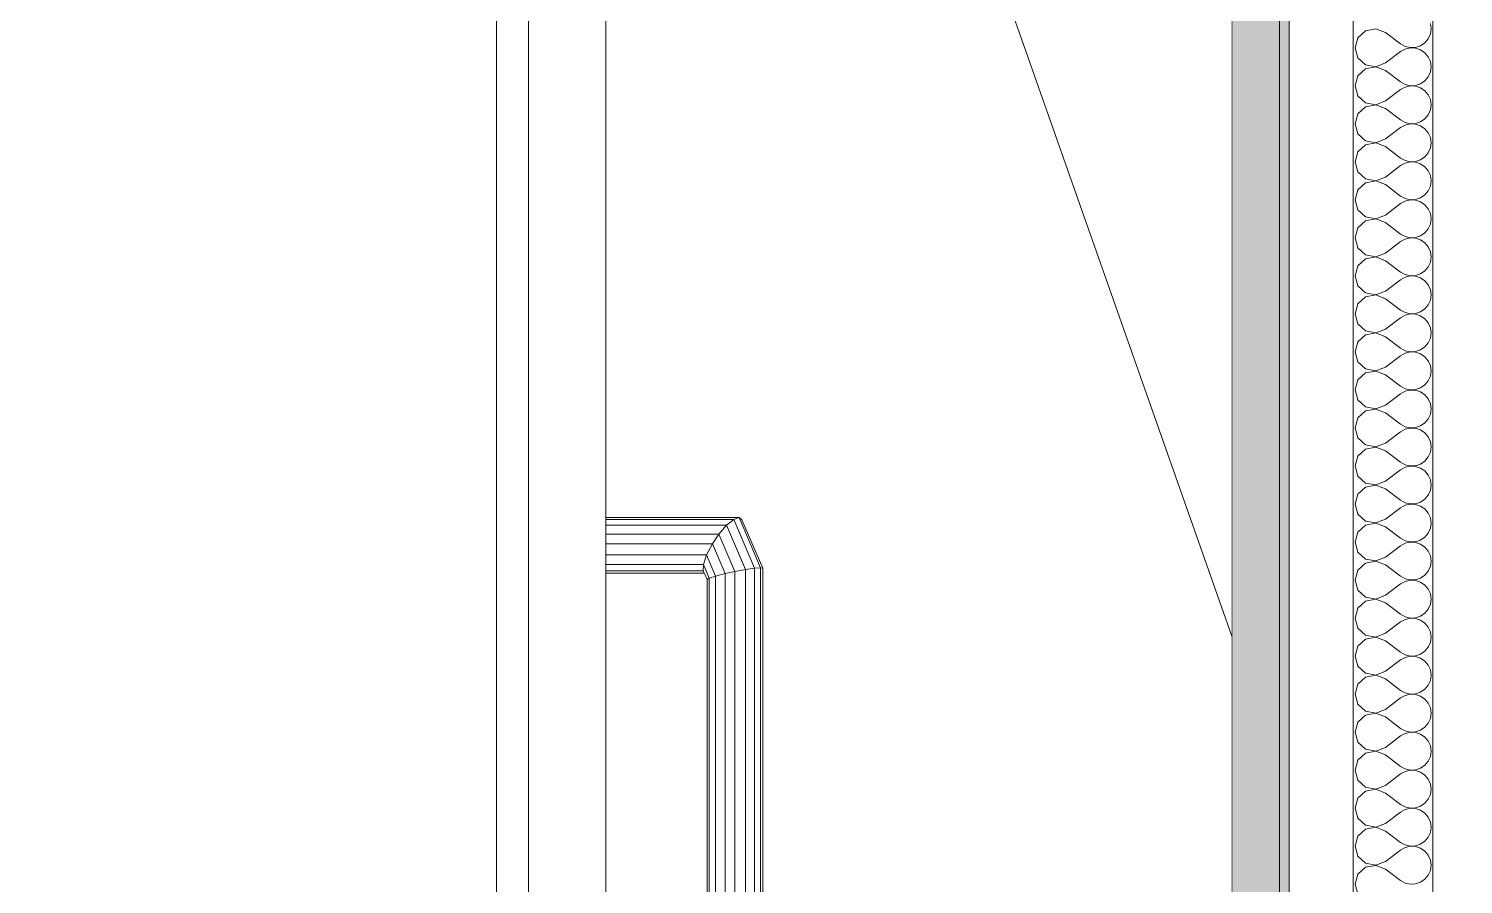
# Model space of a CAD drawing. Header units: millimetres. Extents: x -48147 to 1414029, y -496296 to 18123.
# Drawn here: x 1366645.5 to 1367135.2, y -477473 to -477180.9 of the extents above; entities that cross this region are included whole.
import ezdxf

# ---------------------------------------------------------------- set-up
doc = ezdxf.new("R2010")
doc.units = ezdxf.units.MM
doc.header["$MEASUREMENT"] = 0
doc.linetypes.add('Wipeout_Contour', pattern=[1000, 0, -1000])
doc.layers.add('New_A-25-M_Wall_Int', color=7, linetype='Continuous')
doc.layers.add('New_ArchiCAD Doors', color=7, linetype='Continuous')
for name, color, linetype, lineweight in [('New_A-25-M_Wall_Int_Pen_No__1', 7, 'Continuous', 13), ('New_ArchiCAD Doors_Pen_No__3', 7, 'Continuous', 18), ('New_ArchiCAD Doors_Pen_No__93', 8, 'Continuous', 13)]:
    doc.layers.add(name, color=color, linetype=linetype, lineweight=lineweight)
doc.layers.add('New_A-25-M_Wall_Int_Pen_No__107', color=7, linetype='Continuous', lineweight=15, true_color=0xa6a6a6)
doc.layers.add('New_ArchiCAD Doors_Pen_No__63', color=7, linetype='Continuous', lineweight=20, true_color=0x606060)

# ---------------------------------------------------------------- blocks, each defined once
blk = doc.blocks.new('*X159', base_point=(1372879, -490836.73))
at = {"layer": 'New_A-25-M_Wall_Int_Pen_No__107', "linetype": 'Continuous'}
for p, q in [((1367105.31, -477180.9), (1367101.82, -477181.56)), ((1367108.62, -477182.17), (1367105.31, -477180.9)), ((1367124.19, -477180.88), (1367123.95, -477179.1)), ((1367123.95, -477182.65), (1367124.19, -477180.88)), ((1367099.2, -477183.95), (1367098.23, -477187.37)), ((1367101.82, -477181.56), (1367099.2, -477183.95)), ((1367108.62, -477182.17), (1367113.81, -477186.07)), ((1367120.61, -477186.68), (1367122.08, -477185.67)), ((1367122.08, -477185.67), (1367123.23, -477184.29)), ((1367123.23, -477184.29), (1367123.95, -477182.65)), ((1367098.23, -477187.37), (1367099.2, -477190.78)), ((1367108.62, -477192.56), (1367113.81, -477188.66)), ((1367113.81, -477186.07), (1367115.38, -477186.93)), ((1367115.38, -477187.8), (1367113.81, -477188.66)), ((1367115.38, -477186.93), (1367117.12, -477187.34)), ((1367117.12, -477187.39), (1367115.38, -477187.8)), ((1367117.12, -477187.34), (1367118.91, -477187.25)), ((1367118.91, -477187.48), (1367117.12, -477187.39)), ((1367118.91, -477187.25), (1367120.61, -477186.68)), ((1367120.61, -477188.05), (1367118.91, -477187.48)), ((1367122.08, -477189.07), (1367120.61, -477188.05)), ((1367123.23, -477190.44), (1367122.08, -477189.07)), ((1367123.95, -477192.08), (1367123.23, -477190.44)), ((1367099.2, -477190.78), (1367101.82, -477193.17)), ((1367101.82, -477194.54), (1367099.2, -477196.94)), ((1367101.82, -477193.17), (1367105.31, -477193.83)), ((1367105.31, -477193.88), (1367101.82, -477194.54)), ((1367105.31, -477193.83), (1367108.62, -477192.56)), ((1367108.62, -477195.16), (1367105.31, -477193.88)), ((1367108.62, -477195.16), (1367113.81, -477199.05)), ((1367123.23, -477197.27), (1367123.95, -477195.63)), ((1367124.19, -477193.86), (1367123.95, -477192.08)), ((1367123.95, -477195.63), (1367124.19, -477193.86)), ((1367099.2, -477196.94), (1367098.23, -477200.35)), ((1367098.23, -477200.35), (1367099.2, -477203.76)), ((1367113.81, -477199.05), (1367115.38, -477199.92)), ((1367115.38, -477199.92), (1367117.12, -477200.32)), ((1367117.12, -477200.37), (1367115.38, -477200.78)), ((1367117.12, -477200.32), (1367118.91, -477200.23)), ((1367118.91, -477200.46), (1367117.12, -477200.37)), ((1367118.91, -477200.23), (1367120.61, -477199.66)), ((1367120.61, -477201.03), (1367118.91, -477200.46)), ((1367120.61, -477199.66), (1367122.08, -477198.65)), ((1367122.08, -477198.65), (1367123.23, -477197.27)), ((1367099.2, -477203.76), (1367101.82, -477206.15)), ((1367108.62, -477205.54), (1367113.81, -477201.65)), ((1367115.38, -477200.78), (1367113.81, -477201.65)), ((1367122.08, -477202.05), (1367120.61, -477201.03)), ((1367123.23, -477203.43), (1367122.08, -477202.05)), ((1367123.95, -477205.06), (1367123.23, -477203.43)), ((1367124.19, -477206.84), (1367123.95, -477205.06)), ((1367099.2, -477209.92), (1367098.23, -477213.33)), ((1367101.82, -477207.52), (1367099.2, -477209.92)), ((1367101.82, -477206.15), (1367105.31, -477206.81)), ((1367105.31, -477206.86), (1367101.82, -477207.52)), ((1367105.31, -477206.81), (1367108.62, -477205.54)), ((1367108.62, -477208.14), (1367105.31, -477206.86)), ((1367108.62, -477208.14), (1367113.81, -477212.03)), ((1367122.08, -477211.63), (1367123.23, -477210.25)), ((1367123.23, -477210.25), (1367123.95, -477208.61)), ((1367123.95, -477208.61), (1367124.19, -477206.84)), ((1367098.23, -477213.33), (1367099.2, -477216.74)), ((1367108.62, -477218.52), (1367113.81, -477214.63)), ((1367113.81, -477212.03), (1367115.38, -477212.9)), ((1367115.38, -477213.76), (1367113.81, -477214.63)), ((1367115.38, -477212.9), (1367117.12, -477213.3)), ((1367117.12, -477213.36), (1367115.38, -477213.76)), ((1367117.12, -477213.3), (1367118.91, -477213.22)), ((1367118.91, -477213.44), (1367117.12, -477213.36)), ((1367118.91, -477213.22), (1367120.61, -477212.64)), ((1367120.61, -477214.01), (1367118.91, -477213.44)), ((1367120.61, -477212.64), (1367122.08, -477211.63)), ((1367122.08, -477215.03), (1367120.61, -477214.01)), ((1367123.23, -477216.41), (1367122.08, -477215.03)), ((1367099.2, -477216.74), (1367101.82, -477219.13)), ((1367101.82, -477219.13), (1367105.31, -477219.79)), ((1367105.31, -477219.85), (1367101.82, -477220.51)), ((1367105.31, -477219.79), (1367108.62, -477218.52)), ((1367108.62, -477221.12), (1367105.31, -477219.85)), ((1367123.95, -477218.05), (1367123.23, -477216.41)), ((1367124.19, -477219.82), (1367123.95, -477218.05)), ((1367123.95, -477221.59), (1367124.19, -477219.82)), ((1367099.2, -477222.9), (1367098.23, -477226.31)), ((1367101.82, -477220.51), (1367099.2, -477222.9)), ((1367108.62, -477221.12), (1367113.81, -477225.01)), ((1367113.81, -477225.01), (1367115.38, -477225.88)), ((1367120.61, -477225.63), (1367122.08, -477224.61)), ((1367122.08, -477224.61), (1367123.23, -477223.23)), ((1367123.23, -477223.23), (1367123.95, -477221.59)), ((1367098.23, -477226.31), (1367099.2, -477229.72)), ((1367099.2, -477229.72), (1367101.82, -477232.12)), ((1367108.62, -477231.5), (1367113.81, -477227.61)), ((1367115.38, -477226.74), (1367113.81, -477227.61)), ((1367115.38, -477225.88), (1367117.12, -477226.28)), ((1367117.12, -477226.34), (1367115.38, -477226.74)), ((1367117.12, -477226.28), (1367118.91, -477226.2)), ((1367118.91, -477226.42), (1367117.12, -477226.34)), ((1367118.91, -477226.2), (1367120.61, -477225.63)), ((1367120.61, -477227), (1367118.91, -477226.42)), ((1367122.08, -477228.01), (1367120.61, -477227)), ((1367123.23, -477229.39), (1367122.08, -477228.01)), ((1367123.95, -477231.03), (1367123.23, -477229.39)), ((1367101.82, -477233.49), (1367099.2, -477235.88)), ((1367101.82, -477232.12), (1367105.31, -477232.78)), ((1367105.31, -477232.83), (1367101.82, -477233.49)), ((1367105.31, -477232.78), (1367108.62, -477231.5)), ((1367108.62, -477234.1), (1367105.31, -477232.83)), ((1367108.62, -477234.1), (1367113.81, -477237.99)), ((1367123.23, -477236.21), (1367123.95, -477234.58)), ((1367124.19, -477232.8), (1367123.95, -477231.03)), ((1367123.95, -477234.58), (1367124.19, -477232.8)), ((1367099.2, -477235.88), (1367098.23, -477239.29)), ((1367098.23, -477239.29), (1367099.2, -477242.7)), ((1367113.81, -477237.99), (1367115.38, -477238.86)), ((1367115.38, -477238.86), (1367117.12, -477239.27)), ((1367117.12, -477239.32), (1367115.38, -477239.72)), ((1367117.12, -477239.27), (1367118.91, -477239.18)), ((1367118.91, -477239.41), (1367117.12, -477239.32)), ((1367118.91, -477239.18), (1367120.61, -477238.61)), ((1367120.61, -477239.98), (1367118.91, -477239.41)), ((1367120.61, -477238.61), (1367122.08, -477237.59)), ((1367122.08, -477237.59), (1367123.23, -477236.21)), ((1367099.2, -477242.7), (1367101.82, -477245.1)), ((1367105.31, -477245.76), (1367108.62, -477244.48)), ((1367108.62, -477244.48), (1367113.81, -477240.59)), ((1367115.38, -477239.72), (1367113.81, -477240.59)), ((1367122.08, -477240.99), (1367120.61, -477239.98)), ((1367123.23, -477242.37), (1367122.08, -477240.99)), ((1367123.95, -477244.01), (1367123.23, -477242.37)), ((1367124.19, -477245.78), (1367123.95, -477244.01)), ((1367099.2, -477248.86), (1367098.23, -477252.27)), ((1367101.82, -477246.47), (1367099.2, -477248.86)), ((1367101.82, -477245.1), (1367105.31, -477245.76)), ((1367105.31, -477245.81), (1367101.82, -477246.47)), ((1367108.62, -477247.08), (1367105.31, -477245.81)), ((1367108.62, -477247.08), (1367113.81, -477250.98)), ((1367122.08, -477250.57), (1367123.23, -477249.2)), ((1367123.23, -477249.2), (1367123.95, -477247.56)), ((1367123.95, -477247.56), (1367124.19, -477245.78)), ((1367098.23, -477252.27), (1367099.2, -477255.69)), ((1367108.62, -477257.47), (1367113.81, -477253.57)), ((1367113.81, -477250.98), (1367115.38, -477251.84)), ((1367115.38, -477252.71), (1367113.81, -477253.57)), ((1367115.38, -477251.84), (1367117.12, -477252.25)), ((1367117.12, -477252.3), (1367115.38, -477252.71)), ((1367117.12, -477252.25), (1367118.91, -477252.16)), ((1367118.91, -477252.39), (1367117.12, -477252.3)), ((1367118.91, -477252.16), (1367120.61, -477251.59)), ((1367120.61, -477252.96), (1367118.91, -477252.39)), ((1367120.61, -477251.59), (1367122.08, -477250.57)), ((1367122.08, -477253.97), (1367120.61, -477252.96)), ((1367123.23, -477255.35), (1367122.08, -477253.97)), ((1367099.2, -477255.69), (1367101.82, -477258.08)), ((1367101.82, -477258.08), (1367105.31, -477258.74)), ((1367105.31, -477258.79), (1367101.82, -477259.45)), ((1367105.31, -477258.74), (1367108.62, -477257.47)), ((1367108.62, -477260.06), (1367105.31, -477258.79)), ((1367123.95, -477256.99), (1367123.23, -477255.35)), ((1367124.19, -477258.76), (1367123.95, -477256.99)), ((1367123.95, -477260.54), (1367124.19, -477258.76)), ((1367099.2, -477261.84), (1367098.23, -477265.26)), ((1367101.82, -477259.45), (1367099.2, -477261.84)), ((1367108.62, -477260.06), (1367113.81, -477263.96)), ((1367113.81, -477263.96), (1367115.38, -477264.82)), ((1367120.61, -477264.57), (1367122.08, -477263.56)), ((1367122.08, -477263.56), (1367123.23, -477262.18)), ((1367123.23, -477262.18), (1367123.95, -477260.54)), ((1367098.23, -477265.26), (1367099.2, -477268.67)), ((1367099.2, -477268.67), (1367101.82, -477271.06)), ((1367108.62, -477270.45), (1367113.81, -477266.55)), ((1367115.38, -477265.69), (1367113.81, -477266.55)), ((1367115.38, -477264.82), (1367117.12, -477265.23)), ((1367117.12, -477265.28), (1367115.38, -477265.69)), ((1367117.12, -477265.23), (1367118.91, -477265.14)), ((1367118.91, -477265.37), (1367117.12, -477265.28)), ((1367118.91, -477265.14), (1367120.61, -477264.57)), ((1367120.61, -477265.94), (1367118.91, -477265.37)), ((1367122.08, -477266.95), (1367120.61, -477265.94)), ((1367123.23, -477268.33), (1367122.08, -477266.95)), ((1367123.95, -477269.97), (1367123.23, -477268.33)), ((1367101.82, -477272.43), (1367099.2, -477274.82)), ((1367101.82, -477271.06), (1367105.31, -477271.72)), ((1367105.31, -477271.77), (1367101.82, -477272.43)), ((1367105.31, -477271.72), (1367108.62, -477270.45)), ((1367108.62, -477273.04), (1367105.31, -477271.77)), ((1367108.62, -477273.04), (1367113.81, -477276.94)), ((1367123.23, -477275.16), (1367123.95, -477273.52)), ((1367124.19, -477271.75), (1367123.95, -477269.97)), ((1367123.95, -477273.52), (1367124.19, -477271.75)), ((1367099.2, -477274.82), (1367098.23, -477278.24)), ((1367098.23, -477278.24), (1367099.2, -477281.65)), ((1367113.81, -477276.94), (1367115.38, -477277.81)), ((1367115.38, -477278.67), (1367113.81, -477279.54)), ((1367115.38, -477277.81), (1367117.12, -477278.21)), ((1367117.12, -477278.26), (1367115.38, -477278.67)), ((1367117.12, -477278.21), (1367118.91, -477278.12)), ((1367118.91, -477278.35), (1367117.12, -477278.26)), ((1367118.91, -477278.12), (1367120.61, -477277.55)), ((1367120.61, -477278.92), (1367118.91, -477278.35)), ((1367120.61, -477277.55), (1367122.08, -477276.54)), ((1367122.08, -477276.54), (1367123.23, -477275.16)), ((1367099.2, -477281.65), (1367101.82, -477284.04)), ((1367105.31, -477284.7), (1367108.62, -477283.43)), ((1367108.62, -477283.43), (1367113.81, -477279.54)), ((1367122.08, -477279.94), (1367120.61, -477278.92)), ((1367123.23, -477281.32), (1367122.08, -477279.94)), ((1367123.95, -477282.95), (1367123.23, -477281.32)), ((1367124.19, -477284.73), (1367123.95, -477282.95)), ((1367099.2, -477287.81), (1367098.23, -477291.22)), ((1367101.82, -477285.41), (1367099.2, -477287.81)), ((1367101.82, -477284.04), (1367105.31, -477284.7)), ((1367105.31, -477284.75), (1367101.82, -477285.41)), ((1367108.62, -477286.03), (1367105.31, -477284.75)), ((1367108.62, -477286.03), (1367113.81, -477289.92)), ((1367122.08, -477289.52), (1367123.23, -477288.14)), ((1367123.23, -477288.14), (1367123.95, -477286.5)), ((1367123.95, -477286.5), (1367124.19, -477284.73)), ((1367098.23, -477291.22), (1367099.2, -477294.63)), ((1367108.62, -477296.41), (1367113.81, -477292.52)), ((1367113.81, -477289.92), (1367115.38, -477290.79)), ((1367115.38, -477291.65), (1367113.81, -477292.52)), ((1367115.38, -477290.79), (1367117.12, -477291.19)), ((1367117.12, -477291.24), (1367115.38, -477291.65)), ((1367117.12, -477291.19), (1367118.91, -477291.11)), ((1367118.91, -477291.33), (1367117.12, -477291.24)), ((1367118.91, -477291.11), (1367120.61, -477290.53)), ((1367120.61, -477291.9), (1367118.91, -477291.33)), ((1367120.61, -477290.53), (1367122.08, -477289.52)), ((1367122.08, -477292.92), (1367120.61, -477291.9)), ((1367123.23, -477294.3), (1367122.08, -477292.92)), ((1367099.2, -477294.63), (1367101.82, -477297.02)), ((1367101.82, -477298.39), (1367099.2, -477300.79)), ((1367101.82, -477297.02), (1367105.31, -477297.68)), ((1367105.31, -477297.74), (1367101.82, -477298.39)), ((1367105.31, -477297.68), (1367108.62, -477296.41)), ((1367108.62, -477299.01), (1367105.31, -477297.74)), ((1367123.95, -477295.94), (1367123.23, -477294.3)), ((1367124.19, -477297.71), (1367123.95, -477295.94)), ((1367123.95, -477299.48), (1367124.19, -477297.71)), ((1367099.2, -477300.79), (1367098.23, -477304.2)), ((1367108.62, -477299.01), (1367113.81, -477302.9)), ((1367113.81, -477302.9), (1367115.38, -477303.77)), ((1367120.61, -477303.51), (1367122.08, -477302.5)), ((1367122.08, -477302.5), (1367123.23, -477301.12)), ((1367123.23, -477301.12), (1367123.95, -477299.48)), ((1367098.23, -477304.2), (1367099.2, -477307.61)), ((1367099.2, -477307.61), (1367101.82, -477310.01)), ((1367108.62, -477309.39), (1367113.81, -477305.5)), ((1367115.38, -477304.63), (1367113.81, -477305.5)), ((1367115.38, -477303.77), (1367117.12, -477304.17)), ((1367117.12, -477304.23), (1367115.38, -477304.63)), ((1367117.12, -477304.17), (1367118.91, -477304.09)), ((1367118.91, -477304.31), (1367117.12, -477304.23)), ((1367118.91, -477304.09), (1367120.61, -477303.51)), ((1367120.61, -477304.89), (1367118.91, -477304.31)), ((1367122.08, -477305.9), (1367120.61, -477304.89)), ((1367123.23, -477307.28), (1367122.08, -477305.9)), ((1367123.95, -477308.92), (1367123.23, -477307.28)), ((1367101.82, -477311.38), (1367099.2, -477313.77)), ((1367101.82, -477310.01), (1367105.31, -477310.66)), ((1367105.31, -477310.72), (1367101.82, -477311.38)), ((1367105.31, -477310.66), (1367108.62, -477309.39)), ((1367108.62, -477311.99), (1367105.31, -477310.72)), ((1367108.62, -477311.99), (1367113.81, -477315.88)), ((1367123.23, -477314.1), (1367123.95, -477312.46)), ((1367124.19, -477310.69), (1367123.95, -477308.92)), ((1367123.95, -477312.46), (1367124.19, -477310.69)), ((1367099.2, -477313.77), (1367098.23, -477317.18)), ((1367098.23, -477317.18), (1367099.2, -477320.59)), ((1367113.81, -477315.88), (1367115.38, -477316.75)), ((1367115.38, -477317.61), (1367113.81, -477318.48)), ((1367115.38, -477316.75), (1367117.12, -477317.16)), ((1367117.12, -477317.21), (1367115.38, -477317.61)), ((1367117.12, -477317.16), (1367118.91, -477317.07)), ((1367118.91, -477317.29), (1367117.12, -477317.21)), ((1367118.91, -477317.07), (1367120.61, -477316.5)), ((1367120.61, -477317.87), (1367118.91, -477317.29)), ((1367120.61, -477316.5), (1367122.08, -477315.48)), ((1367122.08, -477318.88), (1367120.61, -477317.87)), ((1367122.08, -477315.48), (1367123.23, -477314.1)), ((1367099.2, -477320.59), (1367101.82, -477322.99)), ((1367105.31, -477323.65), (1367108.62, -477322.37)), ((1367108.62, -477322.37), (1367113.81, -477318.48)), ((1367123.23, -477320.26), (1367122.08, -477318.88)), ((1367123.95, -477321.9), (1367123.23, -477320.26)), ((1367124.19, -477323.67), (1367123.95, -477321.9)), ((1367099.2, -477326.75), (1367098.23, -477330.16)), ((1367101.82, -477324.36), (1367099.2, -477326.75)), ((1367101.82, -477322.99), (1367105.31, -477323.65)), ((1367105.31, -477323.7), (1367101.82, -477324.36)), ((1367108.62, -477324.97), (1367105.31, -477323.7)), ((1367108.62, -477324.97), (1367113.81, -477328.86)), ((1367122.08, -477328.46), (1367123.23, -477327.08)), ((1367123.23, -477327.08), (1367123.95, -477325.45)), ((1367123.95, -477325.45), (1367124.19, -477323.67)), ((1367098.23, -477330.16), (1367099.2, -477333.58)), ((1367108.62, -477335.36), (1367113.81, -477331.46)), ((1367113.81, -477328.86), (1367115.38, -477329.73)), ((1367115.38, -477330.59), (1367113.81, -477331.46)), ((1367115.38, -477329.73), (1367117.12, -477330.14)), ((1367117.12, -477330.19), (1367115.38, -477330.59)), ((1367117.12, -477330.14), (1367118.91, -477330.05)), ((1367118.91, -477330.28), (1367117.12, -477330.19)), ((1367118.91, -477330.05), (1367120.61, -477329.48)), ((1367120.61, -477330.85), (1367118.91, -477330.28)), ((1367120.61, -477329.48), (1367122.08, -477328.46)), ((1367122.08, -477331.86), (1367120.61, -477330.85)), ((1367123.23, -477333.24), (1367122.08, -477331.86)), ((1367099.2, -477333.58), (1367101.82, -477335.97)), ((1367101.82, -477337.34), (1367099.2, -477339.73)), ((1367101.82, -477335.97), (1367105.31, -477336.63)), ((1367105.31, -477336.68), (1367101.82, -477337.34)), ((1367105.31, -477336.63), (1367108.62, -477335.36)), ((1367108.62, -477337.95), (1367105.31, -477336.68)), ((1367123.95, -477334.88), (1367123.23, -477333.24)), ((1367124.19, -477336.65), (1367123.95, -477334.88)), ((1367123.95, -477338.43), (1367124.19, -477336.65)), ((1367099.2, -477339.73), (1367098.23, -477343.14)), ((1367108.62, -477337.95), (1367113.81, -477341.85)), ((1367113.81, -477341.85), (1367115.38, -477342.71)), ((1367118.91, -477343.03), (1367120.61, -477342.46)), ((1367120.61, -477342.46), (1367122.08, -477341.45)), ((1367122.08, -477341.45), (1367123.23, -477340.07)), ((1367123.23, -477340.07), (1367123.95, -477338.43)), ((1367098.23, -477343.14), (1367099.2, -477346.56)), ((1367099.2, -477346.56), (1367101.82, -477348.95)), ((1367108.62, -477348.34), (1367113.81, -477344.44)), ((1367115.38, -477343.58), (1367113.81, -477344.44)), ((1367115.38, -477342.71), (1367117.12, -477343.12)), ((1367117.12, -477343.17), (1367115.38, -477343.58)), ((1367117.12, -477343.12), (1367118.91, -477343.03)), ((1367118.91, -477343.26), (1367117.12, -477343.17)), ((1367120.61, -477343.83), (1367118.91, -477343.26)), ((1367122.08, -477344.84), (1367120.61, -477343.83)), ((1367123.23, -477346.22), (1367122.08, -477344.84)), ((1367123.95, -477347.86), (1367123.23, -477346.22)), ((1367101.82, -477350.32), (1367099.2, -477352.71)), ((1367101.82, -477348.95), (1367105.31, -477349.61)), ((1367105.31, -477349.66), (1367101.82, -477350.32)), ((1367105.31, -477349.61), (1367108.62, -477348.34)), ((1367108.62, -477350.93), (1367105.31, -477349.66)), ((1367108.62, -477350.93), (1367113.81, -477354.83)), ((1367123.23, -477353.05), (1367123.95, -477351.41)), ((1367124.19, -477349.64), (1367123.95, -477347.86)), ((1367123.95, -477351.41), (1367124.19, -477349.64)), ((1367099.2, -477352.71), (1367098.23, -477356.13)), ((1367098.23, -477356.13), (1367099.2, -477359.54)), ((1367113.81, -477354.83), (1367115.38, -477355.69)), ((1367115.38, -477356.56), (1367113.81, -477357.42)), ((1367115.38, -477355.69), (1367117.12, -477356.1)), ((1367117.12, -477356.15), (1367115.38, -477356.56)), ((1367117.12, -477356.1), (1367118.91, -477356.01)), ((1367118.91, -477356.24), (1367117.12, -477356.15)), ((1367118.91, -477356.01), (1367120.61, -477355.44)), ((1367120.61, -477356.81), (1367118.91, -477356.24)), ((1367120.61, -477355.44), (1367122.08, -477354.43)), ((1367122.08, -477357.83), (1367120.61, -477356.81)), ((1367122.08, -477354.43), (1367123.23, -477353.05)), ((1367099.2, -477359.54), (1367101.82, -477361.93)), ((1367101.82, -477361.93), (1367105.31, -477362.59)), ((1367105.31, -477362.59), (1367108.62, -477361.32)), ((1367108.62, -477361.32), (1367113.81, -477357.42)), ((1367123.23, -477359.2), (1367122.08, -477357.83)), ((1367123.95, -477360.84), (1367123.23, -477359.2)), ((1367124.19, -477362.62), (1367123.95, -477360.84)), ((1367099.2, -477365.7), (1367098.23, -477369.11)), ((1367101.82, -477363.3), (1367099.2, -477365.7)), ((1367105.31, -477362.64), (1367101.82, -477363.3)), ((1367108.62, -477363.91), (1367105.31, -477362.64)), ((1367108.62, -477363.91), (1367113.81, -477367.81)), ((1367122.08, -477367.41), (1367123.23, -477366.03)), ((1367123.23, -477366.03), (1367123.95, -477364.39)), ((1367123.95, -477364.39), (1367124.19, -477362.62)), ((1367098.23, -477369.11), (1367099.2, -477372.52)), ((1367108.62, -477374.3), (1367113.81, -477370.41)), ((1367113.81, -477367.81), (1367115.38, -477368.68)), ((1367115.38, -477369.54), (1367113.81, -477370.41)), ((1367115.38, -477368.68), (1367117.12, -477369.08)), ((1367117.12, -477369.13), (1367115.38, -477369.54)), ((1367117.12, -477369.08), (1367118.91, -477368.99)), ((1367118.91, -477369.22), (1367117.12, -477369.13)), ((1367118.91, -477368.99), (1367120.61, -477368.42)), ((1367120.61, -477369.79), (1367118.91, -477369.22)), ((1367120.61, -477368.42), (1367122.08, -477367.41)), ((1367122.08, -477370.81), (1367120.61, -477369.79)), ((1367123.23, -477372.19), (1367122.08, -477370.81)), ((1367099.2, -477372.52), (1367101.82, -477374.91)), ((1367101.82, -477376.28), (1367099.2, -477378.68)), ((1367101.82, -477374.91), (1367105.31, -477375.57)), ((1367105.31, -477375.62), (1367101.82, -477376.28)), ((1367105.31, -477375.57), (1367108.62, -477374.3)), ((1367108.62, -477376.9), (1367105.31, -477375.62)), ((1367123.95, -477373.82), (1367123.23, -477372.19)), ((1367124.19, -477375.6), (1367123.95, -477373.82)), ((1367123.95, -477377.37), (1367124.19, -477375.6)), ((1367099.2, -477378.68), (1367098.23, -477382.09)), ((1367108.62, -477376.9), (1367113.81, -477380.79)), ((1367113.81, -477380.79), (1367115.38, -477381.66)), ((1367115.38, -477381.66), (1367117.12, -477382.06)), ((1367118.91, -477381.98), (1367120.61, -477381.4)), ((1367120.61, -477381.4), (1367122.08, -477380.39)), ((1367122.08, -477380.39), (1367123.23, -477379.01)), ((1367123.23, -477379.01), (1367123.95, -477377.37)), ((1367098.23, -477382.09), (1367099.2, -477385.5)), ((1367099.2, -477385.5), (1367101.82, -477387.89)), ((1367108.62, -477387.28), (1367113.81, -477383.39)), ((1367115.38, -477382.52), (1367113.81, -477383.39)), ((1367117.12, -477382.12), (1367115.38, -477382.52)), ((1367117.12, -477382.06), (1367118.91, -477381.98)), ((1367118.91, -477382.2), (1367117.12, -477382.12)), ((1367120.61, -477382.77), (1367118.91, -477382.2)), ((1367122.08, -477383.79), (1367120.61, -477382.77)), ((1367123.23, -477385.17), (1367122.08, -477383.79)), ((1367123.95, -477386.81), (1367123.23, -477385.17)), ((1367101.82, -477389.27), (1367099.2, -477391.66)), ((1367101.82, -477387.89), (1367105.31, -477388.55)), ((1367105.31, -477388.61), (1367101.82, -477389.27)), ((1367105.31, -477388.55), (1367108.62, -477387.28)), ((1367108.62, -477389.88), (1367105.31, -477388.61)), ((1367108.62, -477389.88), (1367113.81, -477393.77)), ((1367123.23, -477391.99), (1367123.95, -477390.35)), ((1367124.19, -477388.58), (1367123.95, -477386.81)), ((1367123.95, -477390.35), (1367124.19, -477388.58)), ((1367099.2, -477391.66), (1367098.23, -477395.07)), ((1367098.23, -477395.07), (1367099.2, -477398.48)), ((1367108.62, -477400.26), (1367113.81, -477396.37)), ((1367113.81, -477393.77), (1367115.38, -477394.64)), ((1367115.38, -477395.5), (1367113.81, -477396.37)), ((1367115.38, -477394.64), (1367117.12, -477395.04)), ((1367117.12, -477395.1), (1367115.38, -477395.5)), ((1367117.12, -477395.04), (1367118.91, -477394.96)), ((1367118.91, -477395.18), (1367117.12, -477395.1)), ((1367118.91, -477394.96), (1367120.61, -477394.39)), ((1367120.61, -477395.76), (1367118.91, -477395.18)), ((1367120.61, -477394.39), (1367122.08, -477393.37)), ((1367122.08, -477396.77), (1367120.61, -477395.76)), ((1367122.08, -477393.37), (1367123.23, -477391.99)), ((1367099.2, -477398.48), (1367101.82, -477400.88)), ((1367101.82, -477400.88), (1367105.31, -477401.54)), ((1367105.31, -477401.54), (1367108.62, -477400.26)), ((1367123.23, -477398.15), (1367122.08, -477396.77)), ((1367123.95, -477399.79), (1367123.23, -477398.15)), ((1367124.19, -477401.56), (1367123.95, -477399.79)), ((1367099.2, -477404.64), (1367098.23, -477408.05)), ((1367101.82, -477402.25), (1367099.2, -477404.64)), ((1367105.31, -477401.59), (1367101.82, -477402.25)), ((1367108.62, -477402.86), (1367105.31, -477401.59)), ((1367108.62, -477402.86), (1367113.81, -477406.75)), ((1367122.08, -477406.35), (1367123.23, -477404.97)), ((1367123.23, -477404.97), (1367123.95, -477403.34)), ((1367123.95, -477403.34), (1367124.19, -477401.56)), ((1367098.23, -477408.05), (1367099.2, -477411.46)), ((1367108.62, -477413.24), (1367113.81, -477409.35)), ((1367113.81, -477406.75), (1367115.38, -477407.62)), ((1367115.38, -477408.48), (1367113.81, -477409.35)), ((1367115.38, -477407.62), (1367117.12, -477408.03)), ((1367117.12, -477408.08), (1367115.38, -477408.48)), ((1367117.12, -477408.03), (1367118.91, -477407.94)), ((1367118.91, -477408.17), (1367117.12, -477408.08)), ((1367118.91, -477407.94), (1367120.61, -477407.37)), ((1367120.61, -477408.74), (1367118.91, -477408.17)), ((1367120.61, -477407.37), (1367122.08, -477406.35)), ((1367122.08, -477409.75), (1367120.61, -477408.74)), ((1367123.23, -477411.13), (1367122.08, -477409.75)), ((1367099.2, -477411.46), (1367101.82, -477413.86)), ((1367101.82, -477415.23), (1367099.2, -477417.62)), ((1367101.82, -477413.86), (1367105.31, -477414.52)), ((1367105.31, -477414.57), (1367101.82, -477415.23)), ((1367105.31, -477414.52), (1367108.62, -477413.24)), ((1367108.62, -477415.84), (1367105.31, -477414.57)), ((1367108.62, -477415.84), (1367113.81, -477419.74)), ((1367123.95, -477412.77), (1367123.23, -477411.13)), ((1367124.19, -477414.54), (1367123.95, -477412.77)), ((1367123.95, -477416.32), (1367124.19, -477414.54)), ((1367099.2, -477417.62), (1367098.23, -477421.03)), ((1367113.81, -477419.74), (1367115.38, -477420.6)), ((1367115.38, -477420.6), (1367117.12, -477421.01)), ((1367118.91, -477420.92), (1367120.61, -477420.35)), ((1367120.61, -477420.35), (1367122.08, -477419.33)), ((1367122.08, -477419.33), (1367123.23, -477417.96)), ((1367123.23, -477417.96), (1367123.95, -477416.32)), ((1367098.23, -477421.03), (1367099.2, -477424.45)), ((1367099.2, -477424.45), (1367101.82, -477426.84)), ((1367108.62, -477426.23), (1367113.81, -477422.33)), ((1367115.38, -477421.47), (1367113.81, -477422.33)), ((1367117.12, -477421.06), (1367115.38, -477421.47)), ((1367117.12, -477421.01), (1367118.91, -477420.92)), ((1367118.91, -477421.15), (1367117.12, -477421.06)), ((1367120.61, -477421.72), (1367118.91, -477421.15)), ((1367122.08, -477422.73), (1367120.61, -477421.72)), ((1367123.23, -477424.11), (1367122.08, -477422.73)), ((1367123.95, -477425.75), (1367123.23, -477424.11)), ((1367124.19, -477427.52), (1367123.95, -477425.75)), ((1367099.2, -477430.6), (1367098.23, -477434.02)), ((1367101.82, -477428.21), (1367099.2, -477430.6)), ((1367101.82, -477426.84), (1367105.31, -477427.5)), ((1367105.31, -477427.55), (1367101.82, -477428.21)), ((1367105.31, -477427.5), (1367108.62, -477426.23)), ((1367108.62, -477428.82), (1367105.31, -477427.55)), ((1367108.62, -477428.82), (1367113.81, -477432.72)), ((1367123.23, -477430.94), (1367123.95, -477429.3)), ((1367123.95, -477429.3), (1367124.19, -477427.52)), ((1367098.23, -477434.02), (1367099.2, -477437.43)), ((1367108.62, -477439.21), (1367113.81, -477435.31)), ((1367113.81, -477432.72), (1367115.38, -477433.58)), ((1367115.38, -477434.45), (1367113.81, -477435.31)), ((1367115.38, -477433.58), (1367117.12, -477433.99)), ((1367117.12, -477434.04), (1367115.38, -477434.45)), ((1367117.12, -477433.99), (1367118.91, -477433.9)), ((1367118.91, -477434.13), (1367117.12, -477434.04)), ((1367118.91, -477433.9), (1367120.61, -477433.33)), ((1367120.61, -477434.7), (1367118.91, -477434.13)), ((1367120.61, -477433.33), (1367122.08, -477432.32)), ((1367122.08, -477435.71), (1367120.61, -477434.7)), ((1367122.08, -477432.32), (1367123.23, -477430.94)), ((1367099.2, -477437.43), (1367101.82, -477439.82)), ((1367101.82, -477439.82), (1367105.31, -477440.48)), ((1367105.31, -477440.48), (1367108.62, -477439.21)), ((1367123.23, -477437.09), (1367122.08, -477435.71)), ((1367123.95, -477438.73), (1367123.23, -477437.09)), ((1367124.19, -477440.51), (1367123.95, -477438.73)), ((1367099.2, -477443.58), (1367098.23, -477447)), ((1367101.82, -477441.19), (1367099.2, -477443.58)), ((1367105.31, -477440.53), (1367101.82, -477441.19)), ((1367108.62, -477441.8), (1367105.31, -477440.53)), ((1367108.62, -477441.8), (1367113.81, -477445.7)), ((1367120.61, -477446.31), (1367122.08, -477445.3)), ((1367122.08, -477445.3), (1367123.23, -477443.92)), ((1367123.23, -477443.92), (1367123.95, -477442.28)), ((1367123.95, -477442.28), (1367124.19, -477440.51)), ((1367098.23, -477447), (1367099.2, -477450.41)), ((1367108.62, -477452.19), (1367113.81, -477448.29)), ((1367113.81, -477445.7), (1367115.38, -477446.57)), ((1367115.38, -477447.43), (1367113.81, -477448.29)), ((1367115.38, -477446.57), (1367117.12, -477446.97)), ((1367117.12, -477447.02), (1367115.38, -477447.43)), ((1367117.12, -477446.97), (1367118.91, -477446.88)), ((1367118.91, -477447.11), (1367117.12, -477447.02)), ((1367118.91, -477446.88), (1367120.61, -477446.31)), ((1367120.61, -477447.68), (1367118.91, -477447.11)), ((1367122.08, -477448.7), (1367120.61, -477447.68)), ((1367123.23, -477450.08), (1367122.08, -477448.7)), ((1367123.95, -477451.71), (1367123.23, -477450.08)), ((1367099.2, -477450.41), (1367101.82, -477452.8)), ((1367101.82, -477454.17), (1367099.2, -477456.57)), ((1367101.82, -477452.8), (1367105.31, -477453.46)), ((1367105.31, -477453.51), (1367101.82, -477454.17)), ((1367105.31, -477453.46), (1367108.62, -477452.19)), ((1367108.62, -477454.79), (1367105.31, -477453.51)), ((1367108.62, -477454.79), (1367113.81, -477458.68)), ((1367124.19, -477453.49), (1367123.95, -477451.71)), ((1367123.95, -477455.26), (1367124.19, -477453.49)), ((1367099.2, -477456.57), (1367098.23, -477459.98)), ((1367098.23, -477459.98), (1367099.2, -477463.39)), ((1367113.81, -477458.68), (1367115.38, -477459.55)), ((1367115.38, -477459.55), (1367117.12, -477459.95)), ((1367117.12, -477460), (1367115.38, -477460.41)), ((1367117.12, -477459.95), (1367118.91, -477459.87)), ((1367118.91, -477460.09), (1367117.12, -477460)), ((1367118.91, -477459.87), (1367120.61, -477459.29)), ((1367120.61, -477459.29), (1367122.08, -477458.28)), ((1367122.08, -477458.28), (1367123.23, -477456.9)), ((1367123.23, -477456.9), (1367123.95, -477455.26)), ((1367099.2, -477463.39), (1367101.82, -477465.78)), ((1367108.62, -477465.17), (1367113.81, -477461.28)), ((1367115.38, -477460.41), (1367113.81, -477461.28)), ((1367120.61, -477460.66), (1367118.91, -477460.09)), ((1367122.08, -477461.68), (1367120.61, -477460.66)), ((1367123.23, -477463.06), (1367122.08, -477461.68)), ((1367123.95, -477464.7), (1367123.23, -477463.06)), ((1367124.19, -477466.47), (1367123.95, -477464.7)), ((1367099.2, -477469.55), (1367098.23, -477472.96)), ((1367101.82, -477467.15), (1367099.2, -477469.55)), ((1367101.82, -477465.78), (1367105.31, -477466.44)), ((1367105.31, -477466.5), (1367101.82, -477467.15)), ((1367105.31, -477466.44), (1367108.62, -477465.17)), ((1367108.62, -477467.77), (1367105.31, -477466.5)), ((1367108.62, -477467.77), (1367113.81, -477471.66)), ((1367122.08, -477471.26), (1367123.23, -477469.88)), ((1367123.23, -477469.88), (1367123.95, -477468.24)), ((1367123.95, -477468.24), (1367124.19, -477466.47)), ((1367098.23, -477472.96), (1367099.2, -477476.37)), ((1367113.81, -477471.66), (1367115.38, -477472.53)), ((1367115.38, -477472.53), (1367117.12, -477472.93)), ((1367117.12, -477472.93), (1367118.91, -477472.85)), ((1367118.91, -477472.85), (1367120.61, -477472.27)), ((1367120.61, -477472.27), (1367122.08, -477471.26))]:
    blk.add_line(p, q, dxfattribs=at)
blk = doc.blocks.new('Section Elem_137_2', base_point=(1372879, -490836.73))
at = {"layer": 'New_A-25-M_Wall_Int_Pen_No__107', "linetype": 'Continuous'}
blk.add_hatch(color=256, dxfattribs=at).paths.add_polyline_path([(1367056.15, -478686.73), (1367072.5, -478686.73), (1367072.5, -474813.61), (1367056.15, -474813.61)])
at = {"layer": 'New_A-25-M_Wall_Int_Pen_No__107', "linetype": 'Continuous', "lineweight": 0, "true_color": 0x535353}
blk.add_hatch(color=251, dxfattribs=at).paths.add_polyline_path([(1367072.5, -478686.73), (1367075.77, -478686.73), (1367075.77, -474813.61), (1367072.5, -474813.61)])
at = {"layer": 'New_A-25-M_Wall_Int_Pen_No__1', "linetype": 'Continuous'}
for p, q in [((1367056.15, -474813.61), (1367056.15, -478686.73)), ((1367072.5, -474813.61), (1367072.5, -478686.73))]:
    blk.add_line(p, q, dxfattribs=at)
at = {"color": 254, "linetype": 'Wipeout_Contour', "lineweight": 0, "ltscale": 5791331.527955575}
blk.add_wipeout([(1367075.77, -478686.73), (1367097.58, -478686.73), (1367097.58, -474813.61), (1367075.77, -474813.61)], dxfattribs=at).dxf.layer = 'New_A-25-M_Wall_Int'
at = {"layer": 'New_A-25-M_Wall_Int_Pen_No__1', "linetype": 'Continuous'}
blk.add_line((1367075.77, -474813.61), (1367075.77, -478686.73), dxfattribs=at)
at = {"color": 254, "linetype": 'Wipeout_Contour', "lineweight": 0, "ltscale": 5791424.195083515}
blk.add_wipeout([(1367097.58, -478686.73), (1367124.84, -478686.73), (1367124.84, -474813.61), (1367097.58, -474813.61)], dxfattribs=at).dxf.layer = 'New_A-25-M_Wall_Int'
at = {"layer": 'New_A-25-M_Wall_Int_Pen_No__1', "linetype": 'Continuous'}
blk.add_line((1367097.58, -474813.61), (1367097.58, -478686.73), dxfattribs=at)
at = {"layer": 'New_A-25-M_Wall_Int'}
blk.add_blockref('*X159', (1372879, -490836.73), dxfattribs=at)
at = {"color": 254, "linetype": 'Wipeout_Contour', "lineweight": 0, "ltscale": 5791514.803092198}
blk.add_wipeout([(1367124.84, -478686.73), (1367145.56, -478686.73), (1367145.56, -474813.61), (1367124.84, -474813.61)], dxfattribs=at).dxf.layer = 'New_A-25-M_Wall_Int'
at = {"layer": 'New_A-25-M_Wall_Int_Pen_No__1', "linetype": 'Continuous'}
blk.add_line((1367124.84, -474813.61), (1367124.84, -478686.73), dxfattribs=at)
blk = doc.blocks.new('Section Elem_138_2', base_point=(1372879, -490836.73))
at = {"color": 254, "linetype": 'Wipeout_Contour', "lineweight": 0, "ltscale": 57868522.91211338}
blk.add_wipeout([(1365629.7, -474813.61), (1365629.7, -476586.73), (1366034.08, -476586.73), (1366034.08, -478686.73), (1366616.35, -478686.73), (1366616.35, -476586.73), (1367056.15, -476586.73), (1367056.15, -475694.33), (1366649.63, -475694.33), (1366649.63, -475686.73), (1365631.79, -475686.73), (1365631.79, -475661.73), (1366696.83, -475661.73), (1366696.83, -475116.73), (1366695.21, -475107.75), (1366691.31, -475104.03), (1366649.63, -475104.03), (1366649.63, -475086.73), (1367056.15, -475086.73), (1367056.15, -474993.35), (1366935.28, -474993.35), (1366914.15, -474992.74), (1366913.17, -474991.77), (1366912.78, -474989.5), (1366912.84, -474978.27), (1366413.5, -474978.27), (1366392.37, -474977.66), (1366391.39, -474976.69), (1366390.99, -474974.42), (1366391.06, -474963.19), (1365891.72, -474963.19), (1365870.59, -474962.58), (1365869.61, -474961.62), (1365869.21, -474959.34), (1365869.87, -474838.84), (1365845.17, -474838.84), (1365844.47, -474838.82), (1365844.56, -474823.02), (1365844.98, -474820.77), (1365845.97, -474819.86)], dxfattribs=at).dxf.layer = 'New_A-25-M_Wall_Int'
blk = doc.blocks.new('Section Elem_144_2', base_point=(1372879, -490836.73))
at = {"color": 254, "linetype": 'Wipeout_Contour', "lineweight": 0, "ltscale": 7239767.19862546}
blk.add_wipeout([(1366842.46, -476659.73), (1366816.14, -476659.73), (1366816.14, -478620.73), (1366816.14, -478686.73), (1366842.46, -478686.73)], dxfattribs=at).dxf.layer = 'New_ArchiCAD Doors'
at = {"color": 254, "linetype": 'Wipeout_Contour', "lineweight": 0, "ltscale": 5791745.813019142}
blk.add_wipeout([(1366877.05, -477965.51), (1366877.81, -477965.99), (1366877.81, -477368.47), (1366877.05, -477368.95)], dxfattribs=at).dxf.layer = 'New_ArchiCAD Doors'
at = {"color": 254, "linetype": 'Wipeout_Contour', "lineweight": 0, "ltscale": 5791459.057872883}
blk.add_wipeout([(1366805.14, -478620.73), (1366816.14, -478620.73), (1366816.14, -476659.73), (1366805.14, -476659.73)], dxfattribs=at).dxf.layer = 'New_ArchiCAD Doors'
at = {"color": 254, "linetype": 'Wipeout_Contour', "lineweight": 0, "ltscale": 5791273.468370158}
blk.add_wipeout([(1366842.46, -477360.54), (1366876.88, -477360.54), (1366878.87, -477356.73), (1366842.46, -477356.73)], dxfattribs=at).dxf.layer = 'New_ArchiCAD Doors'
at = {"color": 254, "linetype": 'Wipeout_Contour', "lineweight": 0, "ltscale": 5791761.529491315}
blk.add_wipeout([(1366879.96, -477966.71), (1366883.22, -477967.55), (1366883.22, -477366.91), (1366879.96, -477367.76)], dxfattribs=at).dxf.layer = 'New_ArchiCAD Doors'
at = {"layer": 'New_ArchiCAD Doors_Pen_No__63', "linetype": 'Continuous'}
blk.add_line((1366816.14, -478620.73), (1366816.14, -476659.73), dxfattribs=at)
at = {"color": 254, "linetype": 'Wipeout_Contour', "lineweight": 0, "ltscale": 5791136.813658421}
blk.add_wipeout([(1366805.14, -476659.73), (1366645.46, -476659.73), (1366645.46, -478620.73), (1366805.14, -478620.73)], dxfattribs=at).dxf.layer = 'New_ArchiCAD Doors'
at = {"color": 254, "linetype": 'Wipeout_Contour', "lineweight": 0, "ltscale": 5791272.777993768}
blk.add_wipeout([(1366842.46, -477356.73), (1366878.87, -477356.73), (1366881.11, -477353.43), (1366842.46, -477353.43)], dxfattribs=at).dxf.layer = 'New_ArchiCAD Doors'
at = {"color": 254, "linetype": 'Wipeout_Contour', "lineweight": 0, "ltscale": 5791773.988138357}
blk.add_wipeout([(1366883.22, -477967.55), (1366886.56, -477968.28), (1366886.56, -477366.18), (1366883.22, -477366.91)], dxfattribs=at).dxf.layer = 'New_ArchiCAD Doors'
at = {"color": 254, "linetype": 'Wipeout_Contour', "lineweight": 0, "ltscale": 5791751.309767609}
blk.add_wipeout([(1366877.81, -477965.99), (1366879.96, -477966.71), (1366879.96, -477367.76), (1366877.81, -477368.47)], dxfattribs=at).dxf.layer = 'New_ArchiCAD Doors'
at = {"layer": 'New_ArchiCAD Doors_Pen_No__63', "linetype": 'Continuous'}
blk.add_line((1366805.14, -478620.73), (1366805.14, -476659.73), dxfattribs=at)
at = {"color": 254, "linetype": 'Wipeout_Contour', "lineweight": 0, "ltscale": 5791273.188949684}
blk.add_wipeout([(1366842.46, -477353.43), (1366881.11, -477353.43), (1366883.73, -477350.39), (1366842.46, -477350.39)], dxfattribs=at).dxf.layer = 'New_ArchiCAD Doors'
at = {"color": 254, "linetype": 'Wipeout_Contour', "lineweight": 0, "ltscale": 5791279.907052331}
blk.add_wipeout([(1366842.46, -477365.94), (1366842.46, -477366.73), (1366876.1, -477366.73), (1366875.76, -477365.94)], dxfattribs=at).dxf.layer = 'New_ArchiCAD Doors'
at = {"color": 254, "linetype": 'Wipeout_Contour', "lineweight": 0, "ltscale": 5791787.151748637}
blk.add_wipeout([(1366886.56, -477968.28), (1366890.19, -477968.96), (1366890.19, -477365.51), (1366886.56, -477366.18)], dxfattribs=at).dxf.layer = 'New_ArchiCAD Doors'
at = {"color": 254, "linetype": 'Wipeout_Contour', "lineweight": 0, "ltscale": 5791274.60812748}
blk.add_wipeout([(1366886.14, -477348.39), (1366842.46, -477348.39), (1366842.46, -477350.39), (1366883.73, -477350.39)], dxfattribs=at).dxf.layer = 'New_ArchiCAD Doors'
at = {"color": 254, "linetype": 'Wipeout_Contour', "lineweight": 0, "ltscale": 5791346.66682006}
blk.add_wipeout([(1366875.8, -477363.76), (1366875.76, -477365.94), (1366877.05, -477368.95), (1366877.81, -477368.47)], dxfattribs=at).dxf.layer = 'New_ArchiCAD Doors'
at = {"color": 254, "linetype": 'Wipeout_Contour', "lineweight": 0, "ltscale": 5791799.829789218}
blk.add_wipeout([(1366890.19, -477968.96), (1366893.27, -477969.4), (1366893.27, -477365.06), (1366890.19, -477365.51)], dxfattribs=at).dxf.layer = 'New_ArchiCAD Doors'
at = {"color": 254, "linetype": 'Wipeout_Contour', "lineweight": 0, "ltscale": 5791277.65419591}
blk.add_wipeout([(1366875.8, -477363.76), (1366842.46, -477363.76), (1366842.46, -477365.94), (1366875.76, -477365.94)], dxfattribs=at).dxf.layer = 'New_ArchiCAD Doors'
at = {"color": 254, "linetype": 'Wipeout_Contour', "lineweight": 0, "ltscale": 5791809.527325109}
blk.add_wipeout([(1366893.27, -477969.4), (1366895.33, -477969.55), (1366895.33, -477364.92), (1366893.27, -477365.06)], dxfattribs=at).dxf.layer = 'New_ArchiCAD Doors'
at = {"color": 254, "linetype": 'Wipeout_Contour', "lineweight": 0, "ltscale": 5791348.200596143}
blk.add_wipeout([(1366875.8, -477363.76), (1366877.81, -477368.47), (1366879.96, -477367.76), (1366876.88, -477360.54)], dxfattribs=at).dxf.layer = 'New_ArchiCAD Doors'
at = {"color": 254, "linetype": 'Wipeout_Contour', "lineweight": 0, "ltscale": 5791814.767991726}
blk.add_wipeout([(1366895.33, -477969.55), (1366896.05, -477969.37), (1366896.05, -477365.09), (1366895.33, -477364.92)], dxfattribs=at).dxf.layer = 'New_ArchiCAD Doors'
at = {"color": 254, "linetype": 'Wipeout_Contour', "lineweight": 0, "ltscale": 5791275.17845604}
blk.add_wipeout([(1366876.88, -477360.54), (1366842.46, -477360.54), (1366842.46, -477363.76), (1366875.8, -477363.76)], dxfattribs=at).dxf.layer = 'New_ArchiCAD Doors'
at = {"color": 254, "linetype": 'Wipeout_Contour', "lineweight": 0, "ltscale": 5791353.312245156}
blk.add_wipeout([(1366879.96, -477367.76), (1366883.22, -477366.91), (1366878.87, -477356.73), (1366876.88, -477360.54)], dxfattribs=at).dxf.layer = 'New_ArchiCAD Doors'
at = {"color": 254, "linetype": 'Wipeout_Contour', "lineweight": 0, "ltscale": 5791360.593337988}
blk.add_wipeout([(1366883.22, -477366.91), (1366886.56, -477366.18), (1366881.11, -477353.43), (1366878.87, -477356.73)], dxfattribs=at).dxf.layer = 'New_ArchiCAD Doors'
at = {"color": 254, "linetype": 'Wipeout_Contour', "lineweight": 0, "ltscale": 5791369.165915022}
blk.add_wipeout([(1366886.56, -477366.18), (1366890.19, -477365.51), (1366883.73, -477350.39), (1366881.11, -477353.43)], dxfattribs=at).dxf.layer = 'New_ArchiCAD Doors'
at = {"color": 254, "linetype": 'Wipeout_Contour', "lineweight": 0, "ltscale": 8687548.578160355}
blk.add_wipeout([(1366842.46, -477967.73), (1366876.1, -477967.73), (1366877.05, -477965.51), (1366877.05, -477368.95), (1366876.1, -477366.73), (1366842.46, -477366.73)], dxfattribs=at).dxf.layer = 'New_ArchiCAD Doors'
at = {"color": 254, "linetype": 'Wipeout_Contour', "lineweight": 0, "ltscale": 5791378.168056329}
blk.add_wipeout([(1366890.19, -477365.51), (1366893.27, -477365.06), (1366886.14, -477348.39), (1366883.73, -477350.39)], dxfattribs=at).dxf.layer = 'New_ArchiCAD Doors'
at = {"color": 254, "linetype": 'Wipeout_Contour', "lineweight": 0, "ltscale": 5791385.896630797}
blk.add_wipeout([(1366893.27, -477365.06), (1366895.33, -477364.92), (1366887.98, -477347.73), (1366886.14, -477348.39)], dxfattribs=at).dxf.layer = 'New_ArchiCAD Doors'
at = {"color": 254, "linetype": 'Wipeout_Contour', "lineweight": 0, "ltscale": 5791276.855357355}
blk.add_wipeout([(1366842.46, -477347.73), (1366842.46, -477348.39), (1366886.14, -477348.39), (1366887.98, -477347.73)], dxfattribs=at).dxf.layer = 'New_ArchiCAD Doors'
at = {"color": 254, "linetype": 'Wipeout_Contour', "lineweight": 0, "ltscale": 5791391.182852166}
blk.add_wipeout([(1366895.33, -477364.92), (1366896.05, -477365.09), (1366888.96, -477348.52), (1366887.98, -477347.73)], dxfattribs=at).dxf.layer = 'New_ArchiCAD Doors'
at = {"color": 254, "linetype": 'Wipeout_Contour', "lineweight": 0, "ltscale": 17375531.25458876}
blk.add_wipeout([(1366887.98, -477986.73), (1366842.46, -477986.73), (1366842.46, -478686.73), (1367056.15, -478686.73), (1367056.15, -476659.73), (1366842.46, -476659.73), (1366842.46, -477347.73), (1366887.98, -477347.73), (1366888.96, -477348.52), (1366896.05, -477365.09), (1366896.05, -477969.37), (1366888.96, -477985.94)], dxfattribs=at).dxf.layer = 'New_ArchiCAD Doors'
at = {"layer": 'New_ArchiCAD Doors_Pen_No__3', "linetype": 'Continuous'}
blk.add_line((1366842.46, -476781.39), (1367056.15, -477388.22), dxfattribs=at)
at = {"layer": 'New_ArchiCAD Doors_Pen_No__63', "linetype": 'Continuous'}
blk.add_line((1366842.46, -476659.73), (1366842.46, -478686.73), dxfattribs=at)
at = {"layer": 'New_ArchiCAD Doors_Pen_No__93', "linetype": 'Continuous'}
for p, q in [((1366887.98, -477347.73), (1366842.46, -477347.73)), ((1366886.14, -477348.39), (1366842.46, -477348.39)), ((1366883.73, -477350.39), (1366842.46, -477350.39)), ((1366883.73, -477350.39), (1366881.11, -477353.43)), ((1366886.14, -477348.39), (1366883.73, -477350.39)), ((1366890.19, -477365.51), (1366883.73, -477350.39)), ((1366887.98, -477347.73), (1366886.14, -477348.39)), ((1366893.27, -477365.06), (1366886.14, -477348.39)), ((1366895.33, -477364.92), (1366887.98, -477347.73)), ((1366888.96, -477348.52), (1366887.98, -477347.73)), ((1366896.05, -477365.09), (1366888.96, -477348.52)), ((1366881.11, -477353.43), (1366842.46, -477353.43)), ((1366878.87, -477356.73), (1366842.46, -477356.73)), ((1366878.87, -477356.73), (1366876.88, -477360.54)), ((1366881.11, -477353.43), (1366878.87, -477356.73)), ((1366883.22, -477366.91), (1366878.87, -477356.73)), ((1366886.56, -477366.18), (1366881.11, -477353.43)), ((1366876.88, -477360.54), (1366842.46, -477360.54)), ((1366876.88, -477360.54), (1366875.8, -477363.76)), ((1366879.96, -477367.76), (1366876.88, -477360.54)), ((1366875.8, -477363.76), (1366842.46, -477363.76)), ((1366875.76, -477365.94), (1366842.46, -477365.94)), ((1366876.1, -477366.73), (1366842.46, -477366.73)), ((1366875.8, -477363.76), (1366875.76, -477365.94)), ((1366877.05, -477368.95), (1366875.76, -477365.94)), ((1366877.81, -477368.47), (1366875.8, -477363.76)), ((1366883.22, -477366.91), (1366879.96, -477367.76)), ((1366886.56, -477366.18), (1366883.22, -477366.91)), ((1366883.22, -477967.55), (1366883.22, -477366.91)), ((1366890.19, -477365.51), (1366886.56, -477366.18)), ((1366886.56, -477968.28), (1366886.56, -477366.18)), ((1366893.27, -477365.06), (1366890.19, -477365.51)), ((1366890.19, -477968.96), (1366890.19, -477365.51)), ((1366895.33, -477364.92), (1366893.27, -477365.06)), ((1366893.27, -477969.4), (1366893.27, -477365.06)), ((1366895.33, -477969.55), (1366895.33, -477364.92)), ((1366896.05, -477365.09), (1366895.33, -477364.92)), ((1366896.05, -477969.37), (1366896.05, -477365.09)), ((1366877.81, -477368.47), (1366877.05, -477368.95)), ((1366877.05, -477965.51), (1366877.05, -477368.95)), ((1366879.96, -477367.76), (1366877.81, -477368.47)), ((1366877.81, -477965.99), (1366877.81, -477368.47)), ((1366879.96, -477966.71), (1366879.96, -477367.76))]:
    blk.add_line(p, q, dxfattribs=at)

msp = doc.modelspace()

# ---------------------------------------------------------------- block references
at = {"layer": 'New_A-25-M_Wall_Int'}
msp.add_blockref('Section Elem_137_2', (1372879, -490836.73), dxfattribs=at)

# ---------------------------------------------------------------- next in the draw order: block references
msp.add_blockref('Section Elem_138_2', (1372879, -490836.73), dxfattribs=at)

# ---------------------------------------------------------------- next in the draw order: block references
at = {"layer": 'New_ArchiCAD Doors'}
msp.add_blockref('Section Elem_144_2', (1372879, -490836.73), dxfattribs=at)

doc.saveas('drawing.dxf')
